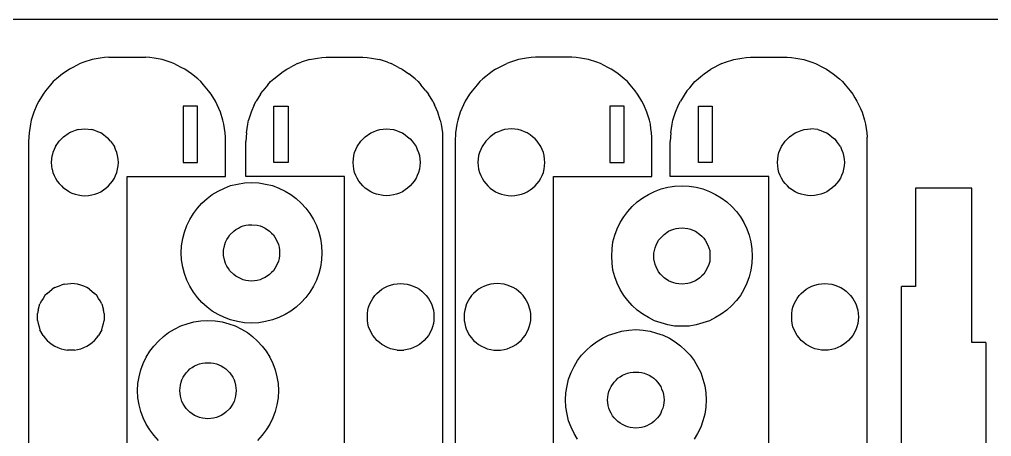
# Model space of a CAD drawing. Extents: x -4070 to 4070, y -2004 to 2004.
# Drawn here: x -1329 to 1326, y 864 to 2004 of the extents above; entities that cross this region are included whole.
import ezdxf

# ---------------------------------------------------------------- set-up
doc = ezdxf.new("R2010")
doc.units = 0
doc.header["$MEASUREMENT"] = 0
doc.layers.get('0').update_dxf_attribs({"linetype": 'CONTINUOUS'})

msp = doc.modelspace()

# ---------------------------------------------------------------- linework, layer by layer
for p, q in [((4070.5, 2004.5), (-4070.5, 2004.5)), ((-1152.9, 1887.7), (-1163.1, 1883.5)), ((-1130.9, 1894.5), (-1152.9, 1887.7)), ((-1119.9, 1897.1), (-1130.9, 1894.5)), ((-1108.9, 1898.7), (-1119.9, 1897.1)), ((-1097, 1900.4), (-1108.9, 1898.7)), ((-1085.2, 1901.3), (-1097, 1900.4)), ((-1085.2, 1901.3), (-985.3, 1901.3)), ((-973.4, 1900.4), (-985.3, 1901.3)), ((-961.6, 1898.7), (-973.4, 1900.4)), ((-950.6, 1897.1), (-961.6, 1898.7)), ((-939.5, 1894.5), (-950.6, 1897.1)), ((-917.5, 1887.7), (-939.5, 1894.5)), ((-907.4, 1883.5), (-917.5, 1887.7)), ((-569.6, 1883.5), (-559.5, 1887.7)), ((-537.4, 1894.5), (-559.5, 1887.7)), ((-537.4, 1894.5), (-526.4, 1897.1)), ((-526.4, 1897.1), (-515.4, 1898.7)), ((-515.4, 1898.7), (-503.6, 1900.4)), ((-503.6, 1900.4), (-491.7, 1901.3)), ((-491.7, 1901.3), (-391.8, 1901.3)), ((-391.8, 1901.3), (-380, 1900.4)), ((-380, 1900.4), (-368.1, 1898.7)), ((-368.1, 1898.7), (-357.1, 1897.1)), ((-357.1, 1897.1), (-346.1, 1894.5)), ((-324.1, 1887.7), (-346.1, 1894.5)), ((-324.1, 1887.7), (-313.9, 1883.5)), ((12, 1887.7), (1.8, 1883.5)), ((34, 1894.5), (12, 1887.7)), ((45, 1897.1), (34, 1894.5)), ((56, 1898.7), (45, 1897.1)), ((67.9, 1900.4), (56, 1898.7)), ((79.7, 1901.3), (67.9, 1900.4)), ((179.6, 1901.3), (79.7, 1901.3)), ((191.5, 1900.4), (179.6, 1901.3)), ((203.3, 1898.7), (191.5, 1900.4)), ((214.3, 1897.1), (203.3, 1898.7)), ((225.3, 1894.5), (214.3, 1897.1)), ((247.4, 1887.7), (225.3, 1894.5)), ((257.5, 1883.5), (247.4, 1887.7)), ((589.3, 1883.5), (599.4, 1887.7)), ((599.4, 1887.7), (621.4, 1894.5)), ((621.4, 1894.5), (632.5, 1897.1)), ((632.5, 1897.1), (643.5, 1898.7)), ((643.5, 1898.7), (655.3, 1900.4)), ((655.3, 1900.4), (667.2, 1901.3)), ((667.2, 1901.3), (767.1, 1901.3)), ((767.1, 1901.3), (778.9, 1900.4)), ((778.9, 1900.4), (790.8, 1898.7)), ((790.8, 1898.7), (801.8, 1897.1)), ((801.8, 1897.1), (812.8, 1894.5)), ((812.8, 1894.5), (834.8, 1887.7)), ((834.8, 1887.7), (845, 1883.5)), ((-1202, 1862.3), (-1211.3, 1855.6)), ((-1192.7, 1868.3), (-1202, 1862.3)), ((-1183.4, 1873.3), (-1192.7, 1868.3)), ((-1163.1, 1883.5), (-1183.4, 1873.3)), ((-887.1, 1873.3), (-907.4, 1883.5)), ((-877.7, 1868.3), (-887.1, 1873.3)), ((-868.4, 1862.3), (-877.7, 1868.3)), ((-859.1, 1855.6), (-868.4, 1862.3)), ((-634.8, 1842), (-609.4, 1862.3)), ((-609.4, 1862.3), (-599.3, 1868.3)), ((-599.3, 1868.3), (-589.9, 1873.3)), ((-569.6, 1883.5), (-589.9, 1873.3)), ((-293.6, 1873.3), (-313.9, 1883.5)), ((-293.6, 1873.3), (-284.3, 1868.3)), ((-284.3, 1868.3), (-275, 1862.3)), ((-275, 1862.3), (-265.7, 1855.6)), ((-38, 1862.3), (-46.4, 1855.6)), ((-28.7, 1868.3), (-38, 1862.3)), ((-28.7, 1868.3), (1.8, 1883.5)), ((277.8, 1873.3), (257.5, 1883.5)), ((287.2, 1868.3), (277.8, 1873.3)), ((296.5, 1862.3), (287.2, 1868.3)), ((305.8, 1855.6), (296.5, 1862.3)), ((541, 1855.6), (549.5, 1862.3)), ((549.5, 1862.3), (558.8, 1868.3)), ((589.3, 1883.5), (558.8, 1868.3)), ((845, 1883.5), (865.3, 1873.3)), ((865.3, 1873.3), (874.6, 1868.3)), ((874.6, 1868.3), (883.9, 1862.3)), ((883.9, 1862.3), (893.2, 1855.6)), ((-1236.7, 1834.4), (-1244.3, 1825.9)), ((-1228.2, 1842), (-1236.7, 1834.4)), ((-1211.3, 1855.6), (-1228.2, 1842)), ((-842.2, 1842), (-859.1, 1855.6)), ((-833.7, 1834.4), (-842.2, 1842)), ((-826.1, 1825.9), (-833.7, 1834.4)), ((-650.9, 1825.9), (-643.3, 1834.4)), ((-643.3, 1834.4), (-634.8, 1842)), ((-248.7, 1842), (-265.7, 1855.6)), ((-248.7, 1842), (-240.3, 1834.4)), ((-240.3, 1834.4), (-232.6, 1825.9)), ((-71.8, 1834.4), (-79.5, 1825.9)), ((-63.4, 1842), (-71.8, 1834.4)), ((-55.7, 1848.8), (-63.4, 1842)), ((-46.4, 1855.6), (-55.7, 1848.8)), ((322.7, 1842), (305.8, 1855.6)), ((331.2, 1834.4), (322.7, 1842)), ((338.8, 1825.9), (331.2, 1834.4)), ((508, 1825.9), (515.6, 1834.4)), ((515.6, 1834.4), (524.1, 1842)), ((524.1, 1842), (531.7, 1848.8)), ((531.7, 1848.8), (541, 1855.6)), ((893.2, 1855.6), (910.2, 1842)), ((910.2, 1842), (918.6, 1834.4)), ((918.6, 1834.4), (926.2, 1825.9)), ((-1257.9, 1809), (-1264.7, 1799.7)), ((-1244.3, 1825.9), (-1257.9, 1809)), ((-812.5, 1809), (-826.1, 1825.9)), ((-805.8, 1799.7), (-812.5, 1809)), ((-671.2, 1799.7), (-664.4, 1809)), ((-650.9, 1825.9), (-664.4, 1809)), ((-219.1, 1809), (-232.6, 1825.9)), ((-219.1, 1809), (-212.3, 1799.7)), ((-93, 1809), (-99.8, 1799.7)), ((-79.5, 1825.9), (-93, 1809)), ((352.3, 1809), (338.8, 1825.9)), ((359.1, 1799.7), (352.3, 1809)), ((493.6, 1809), (475.8, 1781.1)), ((493.6, 1809), (501.2, 1817.5)), ((501.2, 1817.5), (508, 1825.9)), ((926.2, 1825.9), (939.8, 1809)), ((939.8, 1809), (946.6, 1799.7)), ((-1276.5, 1781.1), (-1281.6, 1770.9)), ((-1264.7, 1799.7), (-1276.5, 1781.1)), ((-793.9, 1781.1), (-805.8, 1799.7)), ((-788.8, 1770.9), (-793.9, 1781.1)), ((-688.2, 1770.9), (-683.1, 1781.1)), ((-671.2, 1799.7), (-683.1, 1781.1)), ((-200.5, 1781.1), (-212.3, 1799.7)), ((-200.5, 1781.1), (-195.4, 1770.9)), ((-111.6, 1781.1), (-116.7, 1770.9)), ((-99.8, 1799.7), (-111.6, 1781.1)), ((365, 1790.4), (359.1, 1799.7)), ((370.1, 1781.1), (365, 1790.4)), ((376.1, 1770.9), (370.1, 1781.1)), ((470.7, 1770.9), (475.8, 1781.1)), ((946.6, 1799.7), (952.5, 1790.4)), ((952.5, 1790.4), (957.6, 1781.1)), ((957.6, 1781.1), (967.7, 1760.7)), ((-1281.6, 1770.9), (-1290.1, 1750.6)), ((-882, 1767.5), (-882, 1613.4)), ((-843, 1767.5), (-882, 1767.5)), ((-843, 1613.4), (-843, 1767.5)), ((-780.4, 1750.6), (-788.8, 1770.9)), ((-688.2, 1770.9), (-696.6, 1750.6)), ((-634, 1613.4), (-634, 1767.5)), ((-634, 1767.5), (-595, 1767.5)), ((-595, 1767.5), (-595, 1613.4)), ((-186.9, 1750.6), (-195.4, 1770.9)), ((-116.7, 1770.9), (-125.2, 1750.6)), ((321.9, 1767.5), (282.9, 1767.5)), ((282.9, 1767.5), (282.9, 1613.4)), ((321.9, 1613.4), (321.9, 1767.5)), ((384.5, 1750.6), (376.1, 1770.9)), ((462.3, 1750.6), (470.7, 1770.9)), ((524.9, 1613.4), (524.9, 1767.5)), ((524.9, 1767.5), (563, 1767.5)), ((563, 1767.5), (563, 1613.4)), ((967.7, 1760.7), (972, 1750.6)), ((-1296.8, 1728.6), (-1299.4, 1717.6)), ((-1290.1, 1750.6), (-1296.8, 1728.6)), ((-773.6, 1728.6), (-780.4, 1750.6)), ((-771.1, 1717.6), (-773.6, 1728.6)), ((-705.9, 1717.6), (-703.4, 1728.6)), ((-696.6, 1750.6), (-703.4, 1728.6)), ((-180.2, 1728.6), (-186.9, 1750.6)), ((-180.2, 1728.6), (-177.6, 1717.6)), ((-131.9, 1728.6), (-134.5, 1717.6)), ((-125.2, 1750.6), (-131.9, 1728.6)), ((391.3, 1728.6), (384.5, 1750.6)), ((393.8, 1717.6), (391.3, 1728.6)), ((453, 1717.6), (455.5, 1728.6)), ((455.5, 1728.6), (462.3, 1750.6)), ((972, 1750.6), (978.7, 1728.6)), ((978.7, 1728.6), (981.3, 1717.6)), ((-1301.1, 1706.6), (-1302.8, 1694.7)), ((-1299.4, 1717.6), (-1301.1, 1706.6)), ((-1177.4, 1700.6), (-1185.9, 1697.2)), ((-1169, 1703.2), (-1177.4, 1700.6)), ((-1169, 1703.2), (-1150.4, 1704.9)), ((-1150.4, 1704.9), (-1131.7, 1703.2)), ((-1123.3, 1700.6), (-1131.7, 1703.2)), ((-1114.8, 1697.2), (-1123.3, 1700.6)), ((-769.4, 1706.6), (-771.1, 1717.6)), ((-767.7, 1694.7), (-769.4, 1706.6)), ((-709.3, 1694.7), (-707.6, 1706.6)), ((-707.6, 1706.6), (-705.9, 1717.6)), ((-362.2, 1697.2), (-353.7, 1700.6)), ((-353.7, 1700.6), (-345.3, 1703.2)), ((-345.3, 1703.2), (-326.6, 1704.9)), ((-326.6, 1704.9), (-308, 1703.2)), ((-308, 1703.2), (-299.5, 1700.6)), ((-299.5, 1700.6), (-291.1, 1697.2)), ((-177.6, 1717.6), (-175.9, 1706.6)), ((-175.9, 1706.6), (-174.2, 1694.7)), ((-136.2, 1706.6), (-137.9, 1694.7)), ((-134.5, 1717.6), (-136.2, 1706.6)), ((-12.6, 1700.6), (-21, 1697.2)), ((-4.1, 1703.2), (-12.6, 1700.6)), ((14.5, 1704.9), (-4.1, 1703.2)), ((33.2, 1703.2), (14.5, 1704.9)), ((41.6, 1700.6), (33.2, 1703.2)), ((50.1, 1697.2), (41.6, 1700.6)), ((395.5, 1706.6), (393.8, 1717.6)), ((397.2, 1694.7), (395.5, 1706.6)), ((449.6, 1694.7), (451.3, 1706.6)), ((451.3, 1706.6), (453, 1717.6)), ((796.7, 1697.2), (805.2, 1700.6)), ((805.2, 1700.6), (813.6, 1703.2)), ((813.6, 1703.2), (832.3, 1704.9)), ((850.9, 1703.2), (832.3, 1704.9)), ((850.9, 1703.2), (859.4, 1700.6)), ((859.4, 1700.6), (867.8, 1697.2)), ((981.3, 1717.6), (983, 1706.6)), ((983, 1706.6), (984.7, 1694.7)), ((-1302.8, 1694.7), (-1304.4, 1671)), ((-1220.6, 1671.8), (-1208.8, 1683.7)), ((-1208.8, 1683.7), (-1193.5, 1693.9)), ((-1185.9, 1697.2), (-1193.5, 1693.9)), ((-1107.2, 1693.9), (-1114.8, 1697.2)), ((-1099.6, 1688.8), (-1107.2, 1693.9)), ((-1092.8, 1683.7), (-1099.6, 1688.8)), ((-1086, 1677.8), (-1092.8, 1683.7)), ((-1080.1, 1671.8), (-1086, 1677.8)), ((-766.8, 1682.8), (-767.7, 1694.7)), ((-766.8, 1575.3), (-766.8, 1682.8)), ((-709.3, 1694.7), (-711, 1671)), ((-396.9, 1671.8), (-385, 1683.7)), ((-385, 1683.7), (-369.8, 1693.9)), ((-369.8, 1693.9), (-362.2, 1697.2)), ((-291.1, 1697.2), (-283.4, 1693.9)), ((-283.4, 1693.9), (-275.8, 1688.8)), ((-275.8, 1688.8), (-269.1, 1683.7)), ((-269.1, 1683.7), (-262.3, 1677.8)), ((-262.3, 1677.8), (-256.4, 1671.8)), ((-174.2, 1694.7), (-173.4, 1682.8)), ((-173.4, 1682.8), (-173.4, -567.6)), ((-137.9, 1694.7), (-139.6, 1671)), ((-43.9, 1683.7), (-55.7, 1671.8)), ((-28.7, 1693.9), (-43.9, 1683.7)), ((-21, 1697.2), (-28.7, 1693.9)), ((57.7, 1693.9), (50.1, 1697.2)), ((65.3, 1688.8), (57.7, 1693.9)), ((72.1, 1683.7), (65.3, 1688.8)), ((78.9, 1677.8), (72.1, 1683.7)), ((84.8, 1671.8), (78.9, 1677.8)), ((398.1, 1682.8), (397.2, 1694.7)), ((398.1, 1575.3), (398.1, 1682.8)), ((449.6, 1694.7), (447.9, 1671)), ((762, 1671.8), (773.8, 1683.7)), ((773.8, 1683.7), (789.1, 1693.9)), ((789.1, 1693.9), (796.7, 1697.2)), ((867.8, 1697.2), (875.4, 1693.9)), ((875.4, 1693.9), (883.1, 1688.8)), ((883.1, 1688.8), (889.8, 1683.7)), ((889.8, 1683.7), (896.6, 1677.8)), ((896.6, 1677.8), (902.5, 1671.8)), ((984.7, 1694.7), (985.5, 1682.8)), ((985.5, -567.6), (985.5, 1682.8)), ((-1304.4, 1671), (-1304.4, -555.7)), ((-1234.2, 1649), (-1237.6, 1640.5)), ((-1230.8, 1656.6), (-1234.2, 1649)), ((-1230.8, 1656.6), (-1220.6, 1671.8)), ((-1080.1, 1671.8), (-1069.9, 1656.6)), ((-1066.5, 1649), (-1069.9, 1656.6)), ((-1063.2, 1640.5), (-1066.5, 1649)), ((-711, 1575.3), (-711, 1671)), ((-413.8, 1640.5), (-410.4, 1649)), ((-410.4, 1649), (-407.1, 1656.6)), ((-407.1, 1656.6), (-396.9, 1671.8)), ((-256.4, 1671.8), (-246.2, 1656.6)), ((-246.2, 1656.6), (-242.8, 1649)), ((-242.8, 1649), (-239.4, 1640.5)), ((-139.6, 1671), (-139.6, -555.7)), ((-69.3, 1649), (-72.7, 1640.5)), ((-65.9, 1656.6), (-69.3, 1649)), ((-55.7, 1671.8), (-65.9, 1656.6)), ((95, 1656.6), (84.8, 1671.8)), ((98.3, 1649), (95, 1656.6)), ((101.7, 1640.5), (98.3, 1649)), ((447.9, 1575.3), (447.9, 1671)), ((745.1, 1640.5), (748.4, 1649)), ((748.4, 1649), (751.8, 1656.6)), ((751.8, 1656.6), (762, 1671.8)), ((912.7, 1656.6), (902.5, 1671.8)), ((912.7, 1656.6), (916.1, 1649)), ((916.1, 1649), (919.5, 1640.5)), ((-1241.8, 1613.4), (-1240.1, 1632)), ((-1237.6, 1640.5), (-1240.1, 1632)), ((-1061.5, 1632), (-1063.2, 1640.5)), ((-1059.8, 1622.7), (-1061.5, 1632)), ((-1058.9, 1613.4), (-1059.8, 1622.7)), ((-418.1, 1613.4), (-416.4, 1632)), ((-416.4, 1632), (-413.8, 1640.5)), ((-239.4, 1640.5), (-236.9, 1632)), ((-236.9, 1632), (-235.2, 1613.4)), ((-75.2, 1632), (-76.9, 1613.4)), ((-72.7, 1640.5), (-75.2, 1632)), ((103.4, 1632), (101.7, 1640.5)), ((105.1, 1622.7), (103.4, 1632)), ((106, 1613.4), (105.1, 1622.7)), ((740.8, 1613.4), (742.5, 1632)), ((742.5, 1632), (745.1, 1640.5)), ((919.5, 1640.5), (921.2, 1632)), ((921.2, 1632), (922.9, 1622.7)), ((922.9, 1622.7), (923.7, 1613.4)), ((-1240.1, 1594.8), (-1241.8, 1613.4)), ((-1240.1, 1594.8), (-1237.6, 1586.3)), ((-1063.2, 1586.3), (-1061.5, 1594.8)), ((-1061.5, 1594.8), (-1059.8, 1604.1)), ((-1059.8, 1604.1), (-1058.9, 1613.4)), ((-882, 1613.4), (-843, 1613.4)), ((-595, 1613.4), (-634, 1613.4)), ((-416.4, 1594.8), (-418.1, 1613.4)), ((-413.8, 1586.3), (-416.4, 1594.8)), ((-236.9, 1594.8), (-239.4, 1586.3)), ((-235.2, 1613.4), (-236.9, 1594.8)), ((-76.9, 1613.4), (-75.2, 1594.8)), ((-75.2, 1594.8), (-72.7, 1586.3)), ((101.7, 1586.3), (103.4, 1594.8)), ((103.4, 1594.8), (105.1, 1604.1)), ((105.1, 1604.1), (106, 1613.4)), ((282.9, 1613.4), (321.9, 1613.4)), ((563, 1613.4), (524.9, 1613.4)), ((742.5, 1594.8), (740.8, 1613.4)), ((745.1, 1586.3), (742.5, 1594.8)), ((921.2, 1594.8), (919.5, 1586.3)), ((922.9, 1604.1), (921.2, 1594.8)), ((923.7, 1613.4), (922.9, 1604.1)), ((-1237.6, 1586.3), (-1234.2, 1577.9)), ((-1234.2, 1577.9), (-1230.8, 1570.2)), ((-1230.8, 1570.2), (-1225.7, 1562.6)), ((-1075, 1562.6), (-1069.9, 1570.2)), ((-1069.9, 1570.2), (-1066.5, 1577.9)), ((-1066.5, 1577.9), (-1063.2, 1586.3)), ((-1035.2, -460), (-1035.2, 1575.3)), ((-1035.2, 1575.3), (-766.8, 1575.3)), ((-441.8, 1575.3), (-711, 1575.3)), ((-441.8, -460), (-441.8, 1575.3)), ((-410.4, 1577.9), (-413.8, 1586.3)), ((-407.1, 1570.2), (-410.4, 1577.9)), ((-402, 1562.6), (-407.1, 1570.2)), ((-246.2, 1570.2), (-251.3, 1562.6)), ((-242.8, 1577.9), (-246.2, 1570.2)), ((-239.4, 1586.3), (-242.8, 1577.9)), ((-72.7, 1586.3), (-69.3, 1577.9)), ((-69.3, 1577.9), (-65.9, 1570.2)), ((-65.9, 1570.2), (-60.8, 1562.6)), ((89.9, 1562.6), (95, 1570.2)), ((95, 1570.2), (98.3, 1577.9)), ((98.3, 1577.9), (101.7, 1586.3)), ((129.7, -460), (129.7, 1575.3)), ((129.7, 1575.3), (398.1, 1575.3)), ((717.1, 1575.3), (447.9, 1575.3)), ((717.1, -460), (717.1, 1575.3)), ((748.4, 1577.9), (745.1, 1586.3)), ((751.8, 1570.2), (748.4, 1577.9)), ((756.9, 1562.6), (751.8, 1570.2)), ((912.7, 1570.2), (907.6, 1562.6)), ((916.1, 1577.9), (912.7, 1570.2)), ((919.5, 1586.3), (916.1, 1577.9)), ((-1225.7, 1562.6), (-1220.6, 1555.8)), ((-1220.6, 1555.8), (-1214.7, 1549.1)), ((-1214.7, 1549.1), (-1208.8, 1543.1)), ((-1193.5, 1533), (-1208.8, 1543.1)), ((-1099.6, 1538.1), (-1092.8, 1543.1)), ((-1092.8, 1543.1), (-1086, 1549.1)), ((-1086, 1549.1), (-1080.1, 1555.8)), ((-1080.1, 1555.8), (-1075, 1562.6)), ((-786.3, 1534.7), (-769.4, 1543.1)), ((-769.4, 1543.1), (-752.5, 1549.9)), ((-752.5, 1549.9), (-733.9, 1554.2)), ((-733.9, 1554.2), (-714.4, 1557.5)), ((-714.4, 1557.5), (-694.9, 1558.4)), ((-694.9, 1558.4), (-675.4, 1557.5)), ((-675.4, 1557.5), (-656.8, 1554.2)), ((-656.8, 1554.2), (-638.2, 1549.9)), ((-638.2, 1549.9), (-620.4, 1543.1)), ((-620.4, 1543.1), (-603.5, 1534.7)), ((-396.9, 1555.8), (-402, 1562.6)), ((-391, 1549.1), (-396.9, 1555.8)), ((-385, 1543.1), (-391, 1549.1)), ((-369.8, 1533), (-385, 1543.1)), ((-269.1, 1543.1), (-275.8, 1538.1)), ((-262.3, 1549.1), (-269.1, 1543.1)), ((-256.4, 1555.8), (-262.3, 1549.1)), ((-251.3, 1562.6), (-256.4, 1555.8)), ((-60.8, 1562.6), (-55.7, 1555.8)), ((-55.7, 1555.8), (-49.8, 1549.1)), ((-49.8, 1549.1), (-43.9, 1543.1)), ((-43.9, 1543.1), (-28.7, 1533)), ((65.3, 1538.1), (72.1, 1543.1)), ((72.1, 1543.1), (78.9, 1549.1)), ((78.9, 1549.1), (84.8, 1555.8)), ((84.8, 1555.8), (89.9, 1562.6)), ((405.1, 1534.3), (422.9, 1541.1)), ((422.9, 1541.1), (441.5, 1545.4)), ((441.5, 1545.4), (460.1, 1548.7)), ((460.1, 1548.7), (480.4, 1549.6)), ((480.4, 1549.6), (499.9, 1548.7)), ((499.9, 1548.7), (518.5, 1545.4)), ((518.5, 1545.4), (537.2, 1541.1)), ((537.2, 1541.1), (555, 1534.3)), ((762, 1555.8), (756.9, 1562.6)), ((767.9, 1549.1), (762, 1555.8)), ((773.8, 1543.1), (767.9, 1549.1)), ((789.1, 1533), (773.8, 1543.1)), ((889.8, 1543.1), (883.1, 1538.1)), ((896.6, 1549.1), (889.8, 1543.1)), ((902.5, 1555.8), (896.6, 1549.1)), ((907.6, 1562.6), (902.5, 1555.8)), ((1271.4, 1542.9), (1118.1, 1542.9)), ((1118.1, 1542.9), (1118.1, 1274.5)), ((1271.4, 1121.2), (1271.4, 1542.9)), ((-1193.5, 1533), (-1185.9, 1529.6)), ((-1185.9, 1529.6), (-1177.4, 1526.2)), ((-1177.4, 1526.2), (-1169, 1524.5)), ((-1169, 1524.5), (-1159.7, 1522.8)), ((-1159.7, 1522.8), (-1150.4, 1522)), ((-1150.4, 1522), (-1141, 1522.8)), ((-1141, 1522.8), (-1131.7, 1524.5)), ((-1131.7, 1524.5), (-1123.3, 1526.2)), ((-1123.3, 1526.2), (-1114.8, 1529.6)), ((-1114.8, 1529.6), (-1107.2, 1533)), ((-1107.2, 1533), (-1099.6, 1538.1)), ((-831.2, 1501.7), (-816.8, 1514.4)), ((-816.8, 1514.4), (-802.4, 1525.4)), ((-802.4, 1525.4), (-786.3, 1534.7)), ((-603.5, 1534.7), (-588.2, 1525.4)), ((-588.2, 1525.4), (-573, 1514.4)), ((-573, 1514.4), (-559.4, 1501.7)), ((-362.2, 1529.6), (-369.8, 1533)), ((-353.7, 1526.2), (-362.2, 1529.6)), ((-345.3, 1524.5), (-353.7, 1526.2)), ((-335.9, 1522.8), (-345.3, 1524.5)), ((-326.6, 1522), (-335.9, 1522.8)), ((-317.3, 1522.8), (-326.6, 1522)), ((-308, 1524.5), (-317.3, 1522.8)), ((-299.5, 1526.2), (-308, 1524.5)), ((-291.1, 1529.6), (-299.5, 1526.2)), ((-283.4, 1533), (-291.1, 1529.6)), ((-275.8, 1538.1), (-283.4, 1533)), ((-28.7, 1533), (-21, 1529.6)), ((-21, 1529.6), (-12.6, 1526.2)), ((-12.6, 1526.2), (-4.1, 1524.5)), ((-4.1, 1524.5), (5.2, 1522.8)), ((5.2, 1522.8), (14.5, 1522)), ((14.5, 1522), (23.8, 1522.8)), ((23.8, 1522.8), (33.2, 1524.5)), ((33.2, 1524.5), (41.6, 1526.2)), ((41.6, 1526.2), (50.1, 1529.6)), ((50.1, 1529.6), (57.7, 1533)), ((57.7, 1533), (65.3, 1538.1)), ((357.7, 1505.6), (372.9, 1516.6)), ((372.9, 1516.6), (389, 1525.9)), ((389, 1525.9), (405.1, 1534.3)), ((555, 1534.3), (571.9, 1525.9)), ((571.9, 1525.9), (587.1, 1516.6)), ((587.1, 1516.6), (602.4, 1505.6)), ((796.7, 1529.6), (789.1, 1533)), ((805.2, 1526.2), (796.7, 1529.6)), ((813.6, 1524.5), (805.2, 1526.2)), ((823, 1522.8), (813.6, 1524.5)), ((832.3, 1522), (823, 1522.8)), ((841.6, 1522.8), (832.3, 1522)), ((850.9, 1524.5), (841.6, 1522.8)), ((859.4, 1526.2), (850.9, 1524.5)), ((867.8, 1529.6), (859.4, 1526.2)), ((875.4, 1533), (867.8, 1529.6)), ((883.1, 1538.1), (875.4, 1533)), ((-854.1, 1473.7), (-843.1, 1488.1)), ((-843.1, 1488.1), (-831.2, 1501.7)), ((-559.4, 1501.7), (-546.7, 1488.1)), ((-546.7, 1488.1), (-535.7, 1473.7)), ((332.3, 1479.3), (344.1, 1492.9)), ((344.1, 1492.9), (357.7, 1505.6)), ((602.4, 1505.6), (615.9, 1492.9)), ((615.9, 1492.9), (628.6, 1479.3)), ((-864.2, 1457.6), (-854.1, 1473.7)), ((-535.7, 1473.7), (-526.4, 1457.6)), ((311.1, 1448.8), (321.3, 1464.9)), ((321.3, 1464.9), (332.3, 1479.3)), ((628.6, 1479.3), (639.6, 1464.9)), ((639.6, 1464.9), (648.9, 1448.8)), ((-878.6, 1422.9), (-871.9, 1440.7)), ((-871.9, 1440.7), (-864.2, 1457.6)), ((-738.1, 1429.7), (-731.3, 1433.9)), ((-731.3, 1433.9), (-725.4, 1437.3)), ((-725.4, 1437.3), (-717.8, 1439.9)), ((-717.8, 1439.9), (-711, 1441.5)), ((-711, 1441.5), (-703.4, 1442.4)), ((-703.4, 1442.4), (-694.9, 1443.2)), ((-694.9, 1443.2), (-679.7, 1441.5)), ((-679.7, 1441.5), (-672, 1439.9)), ((-672, 1439.9), (-665.3, 1437.3)), ((-665.3, 1437.3), (-658.5, 1433.9)), ((-658.5, 1433.9), (-646.6, 1425.5)), ((-526.4, 1457.6), (-518, 1440.7)), ((-518, 1440.7), (-512, 1422.9)), ((303.5, 1431.9), (311.1, 1448.8)), ((464.4, 1432.7), (472, 1433.6)), ((472, 1433.6), (480.4, 1434.4)), ((480.4, 1434.4), (495.7, 1432.7)), ((648.9, 1448.8), (657.4, 1431.9)), ((-882.9, 1405.1), (-878.6, 1422.9)), ((-762.6, 1402.6), (-758.4, 1409.4)), ((-758.4, 1409.4), (-754.2, 1415.3)), ((-754.2, 1415.3), (-744, 1425.5)), ((-744, 1425.5), (-738.1, 1429.7)), ((-646.6, 1425.5), (-640.7, 1420.4)), ((-640.7, 1420.4), (-635.6, 1415.3)), ((-635.6, 1415.3), (-631.4, 1409.4)), ((-631.4, 1409.4), (-624.6, 1395.8)), ((-512, 1422.9), (-506.9, 1405.1)), ((291.6, 1396.3), (296.7, 1414.1)), ((296.7, 1414.1), (303.5, 1431.9)), ((421.2, 1406.5), (431.3, 1416.7)), ((431.3, 1416.7), (443.2, 1425.1)), ((443.2, 1425.1), (450, 1428.5)), ((450, 1428.5), (457.6, 1431.1)), ((457.6, 1431.1), (464.4, 1432.7)), ((495.7, 1432.7), (503.3, 1431.1)), ((503.3, 1431.1), (510.1, 1428.5)), ((510.1, 1428.5), (516.9, 1425.1)), ((516.9, 1425.1), (528.7, 1416.7)), ((528.7, 1416.7), (534.6, 1411.6)), ((534.6, 1411.6), (539.7, 1406.5)), ((657.4, 1431.9), (663.3, 1414.1)), ((663.3, 1414.1), (668.4, 1396.3)), ((-887.1, 1366.2), (-886.3, 1385.7)), ((-886.3, 1385.7), (-882.9, 1405.1)), ((-772, 1373.8), (-768.6, 1389.1)), ((-768.6, 1389.1), (-766, 1395.8)), ((-766, 1395.8), (-762.6, 1402.6)), ((-624.6, 1395.8), (-622.1, 1389.1)), ((-622.1, 1389.1), (-619.6, 1381.4)), ((-619.6, 1381.4), (-618.7, 1373.8)), ((-506.9, 1405.1), (-504.4, 1385.7)), ((-504.4, 1385.7), (-503.6, 1366.2)), ((289.1, 1376.9), (291.6, 1396.3)), ((406.8, 1380.3), (409.3, 1387)), ((409.3, 1387), (416.1, 1400.6)), ((416.1, 1400.6), (421.2, 1406.5)), ((539.7, 1406.5), (543.9, 1400.6)), ((543.9, 1400.6), (550.7, 1387)), ((550.7, 1387), (553.3, 1380.3)), ((668.4, 1396.3), (670.9, 1376.9)), ((-886.3, 1346.7), (-887.1, 1366.2)), ((-772, 1358.6), (-772, 1373.8)), ((-768.6, 1343.3), (-772, 1358.6)), ((-618.7, 1358.6), (-619.6, 1351)), ((-618.7, 1373.8), (-618.7, 1358.6)), ((-503.6, 1366.2), (-504.4, 1346.7)), ((288.3, 1357.4), (289.1, 1376.9)), ((289.1, 1337.9), (288.3, 1357.4)), ((403.4, 1365), (406.8, 1380.3)), ((403.4, 1349.8), (403.4, 1365)), ((553.3, 1380.3), (555.8, 1372.6)), ((555.8, 1372.6), (556.6, 1365)), ((556.6, 1365), (556.6, 1349.8)), ((670.9, 1376.9), (671.8, 1357.4)), ((671.8, 1357.4), (670.9, 1337.9)), ((-882.9, 1327.2), (-886.3, 1346.7)), ((-766, 1336.6), (-768.6, 1343.3)), ((-762.6, 1329.8), (-766, 1336.6)), ((-758.4, 1323), (-762.6, 1329.8)), ((-624.6, 1336.6), (-631.4, 1323)), ((-622.1, 1343.3), (-624.6, 1336.6)), ((-619.6, 1351), (-622.1, 1343.3)), ((-504.4, 1346.7), (-506.9, 1327.2)), ((291.6, 1318.4), (289.1, 1337.9)), ((406.8, 1334.5), (403.4, 1349.8)), ((409.3, 1327.8), (406.8, 1334.5)), ((416.1, 1314.2), (409.3, 1327.8)), ((550.7, 1327.8), (543.9, 1314.2)), ((553.3, 1334.5), (550.7, 1327.8)), ((555.8, 1342.2), (553.3, 1334.5)), ((556.6, 1349.8), (555.8, 1342.2)), ((670.9, 1337.9), (668.4, 1318.4)), ((-878.6, 1309.5), (-882.9, 1327.2)), ((-871.9, 1291.7), (-878.6, 1309.5)), ((-754.2, 1317.1), (-758.4, 1323)), ((-744, 1306.9), (-754.2, 1317.1)), ((-738.1, 1302.7), (-744, 1306.9)), ((-731.3, 1298.5), (-738.1, 1302.7)), ((-646.6, 1306.9), (-658.5, 1298.5)), ((-640.7, 1312), (-646.6, 1306.9)), ((-635.6, 1317.1), (-640.7, 1312)), ((-631.4, 1323), (-635.6, 1317.1)), ((-512, 1309.5), (-518, 1291.7)), ((-506.9, 1327.2), (-512, 1309.5)), ((296.7, 1300.7), (291.6, 1318.4)), ((421.2, 1308.3), (416.1, 1314.2)), ((431.3, 1298.1), (421.2, 1308.3)), ((534.6, 1303.2), (528.7, 1298.1)), ((539.7, 1308.3), (534.6, 1303.2)), ((543.9, 1314.2), (539.7, 1308.3)), ((668.4, 1318.4), (663.3, 1300.7)), ((-1232.5, 1271.4), (-1215.5, 1278.1)), ((-1207.1, 1280.7), (-1215.5, 1278.1)), ((-1207.1, 1280.7), (-1188.5, 1282.4)), ((-1179.1, 1281.5), (-1188.5, 1282.4)), ((-1170.7, 1280.7), (-1179.1, 1281.5)), ((-1161.4, 1278.1), (-1170.7, 1280.7)), ((-1153.7, 1274.8), (-1161.4, 1278.1)), ((-1145.3, 1271.4), (-1153.7, 1274.8)), ((-864.2, 1274.8), (-871.9, 1291.7)), ((-854.1, 1258.7), (-864.2, 1274.8)), ((-725.4, 1295.9), (-731.3, 1298.5)), ((-717.8, 1292.5), (-725.4, 1295.9)), ((-711, 1290.8), (-717.8, 1292.5)), ((-703.4, 1290), (-711, 1290.8)), ((-694.9, 1289.1), (-703.4, 1290)), ((-679.7, 1290.8), (-694.9, 1289.1)), ((-672, 1292.5), (-679.7, 1290.8)), ((-665.3, 1295.9), (-672, 1292.5)), ((-658.5, 1298.5), (-665.3, 1295.9)), ((-526.4, 1274.8), (-535.7, 1258.7)), ((-518, 1291.7), (-526.4, 1274.8)), ((-331.7, 1271.4), (-324.1, 1274.8)), ((-324.1, 1274.8), (-315.6, 1278.1)), ((-315.6, 1278.1), (-306.3, 1280.7)), ((-306.3, 1280.7), (-297.8, 1281.5)), ((-297.8, 1281.5), (-288.5, 1282.4)), ((-288.5, 1282.4), (-269.9, 1280.7)), ((-269.9, 1280.7), (-261.4, 1278.1)), ((-261.4, 1278.1), (-244.5, 1271.4)), ((-59.1, 1274.8), (-67.6, 1271.4)), ((-51.5, 1278.1), (-59.1, 1274.8)), ((-42.2, 1280.7), (-51.5, 1278.1)), ((-33.7, 1281.5), (-42.2, 1280.7)), ((-24.4, 1282.4), (-33.7, 1281.5)), ((-5.8, 1280.7), (-24.4, 1282.4)), ((2.7, 1278.1), (-5.8, 1280.7)), ((19.6, 1271.4), (2.7, 1278.1)), ((303.5, 1282.9), (296.7, 1300.7)), ((311.1, 1266), (303.5, 1282.9)), ((443.2, 1289.7), (431.3, 1298.1)), ((450, 1287.1), (443.2, 1289.7)), ((457.6, 1283.7), (450, 1287.1)), ((464.4, 1282), (457.6, 1283.7)), ((472, 1281.2), (464.4, 1282)), ((480.4, 1280.3), (472, 1281.2)), ((495.7, 1282), (480.4, 1280.3)), ((503.3, 1283.7), (495.7, 1282)), ((510.1, 1287.1), (503.3, 1283.7)), ((516.9, 1289.7), (510.1, 1287.1)), ((528.7, 1298.1), (516.9, 1289.7)), ((657.4, 1282.9), (648.9, 1266)), ((663.3, 1300.7), (657.4, 1282.9)), ((827.2, 1271.4), (834.8, 1274.8)), ((834.8, 1274.8), (843.3, 1278.1)), ((843.3, 1278.1), (852.6, 1280.7)), ((852.6, 1280.7), (861.1, 1281.5)), ((861.1, 1281.5), (870.4, 1282.4)), ((870.4, 1282.4), (889, 1280.7)), ((889, 1280.7), (897.5, 1278.1)), ((897.5, 1278.1), (914.4, 1271.4)), ((1118.1, 1274.5), (1079.2, 1274.5)), ((1079.2, 659.8), (1079.2, 1274.5)), ((-1259.6, 1249.4), (-1264.7, 1241.7)), ((-1253.6, 1255.3), (-1259.6, 1249.4)), ((-1253.6, 1255.3), (-1240.1, 1267.1)), ((-1232.5, 1271.4), (-1240.1, 1267.1)), ((-1137.7, 1267.1), (-1145.3, 1271.4)), ((-1137.7, 1267.1), (-1124.1, 1255.3)), ((-1118.2, 1249.4), (-1124.1, 1255.3)), ((-1113.1, 1241.7), (-1118.2, 1249.4)), ((-843.1, 1244.3), (-854.1, 1258.7)), ((-535.7, 1258.7), (-546.7, 1244.3)), ((-363.9, 1241.7), (-358.8, 1249.4)), ((-358.8, 1249.4), (-352.9, 1255.3)), ((-352.9, 1255.3), (-339.3, 1267.1)), ((-339.3, 1267.1), (-331.7, 1271.4)), ((-244.5, 1271.4), (-236.9, 1267.1)), ((-236.9, 1267.1), (-230.1, 1261.2)), ((-230.1, 1261.2), (-218.3, 1249.4)), ((-218.3, 1249.4), (-212.3, 1241.7)), ((-94.7, 1249.4), (-99.8, 1241.7)), ((-88.8, 1255.3), (-94.7, 1249.4)), ((-75.2, 1267.1), (-88.8, 1255.3)), ((-67.6, 1271.4), (-75.2, 1267.1)), ((27.2, 1267.1), (19.6, 1271.4)), ((40.8, 1255.3), (27.2, 1267.1)), ((46.7, 1249.4), (40.8, 1255.3)), ((51.8, 1241.7), (46.7, 1249.4)), ((321.3, 1249.9), (311.1, 1266)), ((332.3, 1235.5), (321.3, 1249.9)), ((639.6, 1249.9), (628.6, 1235.5)), ((648.9, 1266), (639.6, 1249.9)), ((795, 1241.7), (800.1, 1249.4)), ((800.1, 1249.4), (806, 1255.3)), ((806, 1255.3), (819.6, 1267.1)), ((819.6, 1267.1), (827.2, 1271.4)), ((914.4, 1271.4), (921.2, 1267.1)), ((921.2, 1267.1), (928.8, 1261.2)), ((928.8, 1261.2), (940.6, 1249.4)), ((940.6, 1249.4), (946.6, 1241.7)), ((-1278.2, 1209.6), (-1273.1, 1226.5)), ((-1268.9, 1235), (-1273.1, 1226.5)), ((-1264.7, 1241.7), (-1268.9, 1235)), ((-1108.9, 1235), (-1113.1, 1241.7)), ((-1104.6, 1226.5), (-1108.9, 1235)), ((-1104.6, 1226.5), (-1099.6, 1209.6)), ((-831.2, 1230.7), (-843.1, 1244.3)), ((-816.8, 1218), (-831.2, 1230.7)), ((-559.4, 1230.7), (-573, 1218)), ((-546.7, 1244.3), (-559.4, 1230.7)), ((-375.7, 1218), (-372.3, 1226.5)), ((-372.3, 1226.5), (-368.1, 1235)), ((-368.1, 1235), (-363.9, 1241.7)), ((-212.3, 1241.7), (-208.1, 1235)), ((-208.1, 1235), (-203.9, 1226.5)), ((-203.9, 1226.5), (-198.8, 1209.6)), ((-108.2, 1226.5), (-113.3, 1209.6)), ((-104, 1235), (-108.2, 1226.5)), ((-99.8, 1241.7), (-104, 1235)), ((56, 1235), (51.8, 1241.7)), ((60.2, 1226.5), (56, 1235)), ((65.3, 1209.6), (60.2, 1226.5)), ((344.1, 1221.9), (332.3, 1235.5)), ((357.7, 1209.2), (344.1, 1221.9)), ((615.9, 1221.9), (602.4, 1209.2)), ((628.6, 1235.5), (615.9, 1221.9)), ((783.2, 1218), (786.5, 1226.5)), ((786.5, 1226.5), (790.8, 1235)), ((790.8, 1235), (795, 1241.7)), ((946.6, 1241.7), (950.8, 1235)), ((950.8, 1235), (955, 1226.5)), ((955, 1226.5), (960.1, 1209.6)), ((-1278.2, 1209.6), (-1279.9, 1200.2)), ((-1279.9, 1181.6), (-1279.9, 1200.2)), ((-1097.9, 1200.2), (-1099.6, 1209.6)), ((-1097.9, 1200.2), (-1097.9, 1181.6)), ((-802.4, 1207), (-816.8, 1218)), ((-786.3, 1197.7), (-802.4, 1207)), ((-769.4, 1189.2), (-786.3, 1197.7)), ((-603.5, 1197.7), (-620.4, 1189.2)), ((-588.2, 1207), (-603.5, 1197.7)), ((-573, 1218), (-588.2, 1207)), ((-379.1, 1200.2), (-377.4, 1209.6)), ((-379.1, 1181.6), (-379.1, 1200.2)), ((-377.4, 1209.6), (-375.7, 1218)), ((-198.8, 1209.6), (-197.1, 1200.2)), ((-197.1, 1200.2), (-197.1, 1181.6)), ((-113.3, 1209.6), (-115, 1200.2)), ((-115, 1200.2), (-115, 1181.6)), ((67, 1200.2), (65.3, 1209.6)), ((67, 1181.6), (67, 1200.2)), ((372.9, 1198.2), (357.7, 1209.2)), ((389, 1188.9), (372.9, 1198.2)), ((587.1, 1198.2), (571.9, 1188.9)), ((602.4, 1209.2), (587.1, 1198.2)), ((779.8, 1200.2), (781.5, 1209.6)), ((779.8, 1181.6), (779.8, 1200.2)), ((781.5, 1209.6), (783.2, 1218)), ((960.1, 1209.6), (961.8, 1190.9)), ((-1279.9, 1181.6), (-1278.2, 1173.2)), ((-1278.2, 1173.2), (-1275.7, 1163.8)), ((-1102.1, 1163.8), (-1099.6, 1173.2)), ((-1099.6, 1173.2), (-1097.9, 1181.6)), ((-888.8, 1166.4), (-871, 1172.3)), ((-871, 1172.3), (-853.2, 1177.4)), ((-853.2, 1177.4), (-833.8, 1179.9)), ((-833.8, 1179.9), (-814.3, 1181.6)), ((-814.3, 1181.6), (-794.8, 1179.9)), ((-794.8, 1179.9), (-775.3, 1177.4)), ((-775.3, 1177.4), (-757.6, 1172.3)), ((-752.5, 1183.3), (-769.4, 1189.2)), ((-757.6, 1172.3), (-739.8, 1166.4)), ((-733.9, 1178.2), (-752.5, 1183.3)), ((-714.4, 1174.8), (-733.9, 1178.2)), ((-694.9, 1174), (-714.4, 1174.8)), ((-675.4, 1174.8), (-694.9, 1174)), ((-656.8, 1178.2), (-675.4, 1174.8)), ((-638.2, 1183.3), (-656.8, 1178.2)), ((-620.4, 1189.2), (-638.2, 1183.3)), ((-377.4, 1173.2), (-379.1, 1181.6)), ((-375.7, 1163.8), (-377.4, 1173.2)), ((-198.8, 1173.2), (-201.3, 1163.8)), ((-197.1, 1181.6), (-198.8, 1173.2)), ((-115, 1181.6), (-113.3, 1173.2)), ((-113.3, 1173.2), (-110.8, 1163.8)), ((62.8, 1163.8), (65.3, 1173.2)), ((65.3, 1173.2), (67, 1181.6)), ((405.1, 1180.4), (389, 1188.9)), ((422.9, 1174.5), (405.1, 1180.4)), ((441.5, 1169.4), (422.9, 1174.5)), ((460.1, 1166), (441.5, 1169.4)), ((518.5, 1169.4), (499.9, 1166)), ((537.2, 1174.5), (518.5, 1169.4)), ((555, 1180.4), (537.2, 1174.5)), ((571.9, 1188.9), (555, 1180.4)), ((781.5, 1173.2), (779.8, 1181.6)), ((783.2, 1163.8), (781.5, 1173.2)), ((960.1, 1173.2), (957.6, 1163.8)), ((961, 1181.6), (960.1, 1173.2)), ((961.8, 1190.9), (961, 1181.6)), ((-1275.7, 1163.8), (-1273.1, 1155.4)), ((-1264.7, 1140.1), (-1273.1, 1155.4)), ((-1104.6, 1155.4), (-1113.1, 1140.1)), ((-1104.6, 1155.4), (-1102.1, 1163.8)), ((-936.2, 1137.6), (-921.8, 1148.6)), ((-921.8, 1148.6), (-905.7, 1157.9)), ((-905.7, 1157.9), (-888.8, 1166.4)), ((-739.8, 1166.4), (-722.8, 1157.9)), ((-722.8, 1157.9), (-706.8, 1148.6)), ((-706.8, 1148.6), (-692.4, 1137.6)), ((-372.3, 1155.4), (-375.7, 1163.8)), ((-363.9, 1140.1), (-372.3, 1155.4)), ((-203.9, 1155.4), (-212.3, 1140.1)), ((-201.3, 1163.8), (-203.9, 1155.4)), ((-110.8, 1163.8), (-108.2, 1155.4)), ((-108.2, 1155.4), (-99.8, 1140.1)), ((51.8, 1140.1), (60.2, 1155.4)), ((60.2, 1155.4), (62.8, 1163.8)), ((279.8, 1140.9), (297.6, 1146.9)), ((297.6, 1146.9), (315.3, 1152)), ((315.3, 1152), (334.8, 1154.5)), ((334.8, 1154.5), (354.3, 1156.2)), ((354.3, 1156.2), (373.8, 1154.5)), ((373.8, 1154.5), (393.2, 1152)), ((393.2, 1152), (411, 1146.9)), ((411, 1146.9), (428.8, 1140.9)), ((480.4, 1165.2), (460.1, 1166)), ((499.9, 1166), (480.4, 1165.2)), ((786.5, 1155.4), (783.2, 1163.8)), ((795, 1140.1), (786.5, 1155.4)), ((955, 1155.4), (946.6, 1140.1)), ((957.6, 1163.8), (955, 1155.4)), ((-1264.7, 1140.1), (-1259.6, 1133.4)), ((-1259.6, 1133.4), (-1253.6, 1126.6)), ((-1253.6, 1126.6), (-1246.9, 1120.7)), ((-1246.9, 1120.7), (-1240.1, 1115.6)), ((-1240.1, 1115.6), (-1232.5, 1111.3)), ((-1145.3, 1111.3), (-1137.7, 1115.6)), ((-1137.7, 1115.6), (-1130.9, 1120.7)), ((-1130.9, 1120.7), (-1124.1, 1126.6)), ((-1124.1, 1126.6), (-1118.2, 1133.4)), ((-1118.2, 1133.4), (-1113.1, 1140.1)), ((-962.5, 1111.3), (-949.8, 1124.9)), ((-949.8, 1124.9), (-936.2, 1137.6)), ((-692.4, 1137.6), (-678.8, 1124.9)), ((-678.8, 1124.9), (-666.1, 1111.3)), ((-358.8, 1133.4), (-363.9, 1140.1)), ((-352.9, 1126.6), (-358.8, 1133.4)), ((-346.1, 1120.7), (-352.9, 1126.6)), ((-339.3, 1115.6), (-346.1, 1120.7)), ((-324.1, 1107.1), (-339.3, 1115.6)), ((-236.9, 1115.6), (-244.5, 1111.3)), ((-230.1, 1120.7), (-236.9, 1115.6)), ((-224.2, 1126.6), (-230.1, 1120.7)), ((-212.3, 1140.1), (-224.2, 1126.6)), ((-99.8, 1140.1), (-94.7, 1133.4)), ((-94.7, 1133.4), (-88.8, 1126.6)), ((-88.8, 1126.6), (-82, 1120.7)), ((-82, 1120.7), (-75.2, 1115.6)), ((-75.2, 1115.6), (-67.6, 1111.3)), ((19.6, 1111.3), (27.2, 1115.6)), ((27.2, 1115.6), (34, 1120.7)), ((34, 1120.7), (40.8, 1126.6)), ((40.8, 1126.6), (46.7, 1133.4)), ((46.7, 1133.4), (51.8, 1140.1)), ((232.4, 1112.2), (246.8, 1123.2)), ((246.8, 1123.2), (262.9, 1132.5)), ((262.9, 1132.5), (279.8, 1140.9)), ((428.8, 1140.9), (445.7, 1132.5)), ((445.7, 1132.5), (461.8, 1123.2)), ((461.8, 1123.2), (476.2, 1112.2)), ((800.1, 1133.4), (795, 1140.1)), ((806, 1126.6), (800.1, 1133.4)), ((812.8, 1120.7), (806, 1126.6)), ((819.6, 1115.6), (812.8, 1120.7)), ((834.8, 1107.1), (819.6, 1115.6)), ((921.2, 1115.6), (914.4, 1111.3)), ((928.8, 1120.7), (921.2, 1115.6)), ((934.7, 1126.6), (928.8, 1120.7)), ((946.6, 1140.1), (934.7, 1126.6)), ((1310.3, 1121.2), (1271.4, 1121.2)), ((1310.3, 1121.2), (1310.3, 813.9)), ((-1232.5, 1111.3), (-1224, 1107.1)), ((-1224, 1107.1), (-1215.5, 1103.7)), ((-1215.5, 1103.7), (-1207.1, 1102)), ((-1207.1, 1102), (-1197.8, 1100.3)), ((-1179.1, 1100.3), (-1197.8, 1100.3)), ((-1179.1, 1100.3), (-1170.7, 1102)), ((-1170.7, 1102), (-1161.4, 1103.7)), ((-1161.4, 1103.7), (-1153.7, 1107.1)), ((-1153.7, 1107.1), (-1145.3, 1111.3)), ((-982.8, 1080.9), (-973.5, 1097)), ((-973.5, 1097), (-962.5, 1111.3)), ((-666.1, 1111.3), (-655.1, 1097)), ((-655.1, 1097), (-645.8, 1080.9)), ((-315.6, 1103.7), (-324.1, 1107.1)), ((-306.3, 1102), (-315.6, 1103.7)), ((-297.8, 1100.3), (-306.3, 1102)), ((-297.8, 1100.3), (-279.2, 1100.3)), ((-269.9, 1102), (-279.2, 1100.3)), ((-261.4, 1103.7), (-269.9, 1102)), ((-253, 1107.1), (-261.4, 1103.7)), ((-244.5, 1111.3), (-253, 1107.1)), ((-67.6, 1111.3), (-59.1, 1107.1)), ((-59.1, 1107.1), (-51.5, 1103.7)), ((-51.5, 1103.7), (-42.2, 1102)), ((-42.2, 1102), (-33.7, 1100.3)), ((-33.7, 1100.3), (-15.1, 1100.3)), ((-15.1, 1100.3), (-5.8, 1102)), ((-5.8, 1102), (2.7, 1103.7)), ((2.7, 1103.7), (11.1, 1107.1)), ((11.1, 1107.1), (19.6, 1111.3)), ((206.1, 1085.9), (218.8, 1099.5)), ((218.8, 1099.5), (232.4, 1112.2)), ((476.2, 1112.2), (489.8, 1099.5)), ((489.8, 1099.5), (502.5, 1085.9)), ((843.3, 1103.7), (834.8, 1107.1)), ((852.6, 1102), (843.3, 1103.7)), ((861.1, 1100.3), (852.6, 1102)), ((879.7, 1100.3), (861.1, 1100.3)), ((889, 1102), (879.7, 1100.3)), ((897.5, 1103.7), (889, 1102)), ((905.9, 1107.1), (897.5, 1103.7)), ((914.4, 1111.3), (905.9, 1107.1)), ((-998, 1046.2), (-991.2, 1063.9)), ((-991.2, 1063.9), (-982.8, 1080.9)), ((-850.7, 1057.2), (-837.1, 1062.2)), ((-837.1, 1062.2), (-829.5, 1064.8)), ((-829.5, 1064.8), (-821.9, 1065.6)), ((-821.9, 1065.6), (-806.7, 1065.6)), ((-806.7, 1065.6), (-799, 1064.8)), ((-799, 1064.8), (-791.4, 1062.2)), ((-791.4, 1062.2), (-777.9, 1057.2)), ((-645.8, 1080.9), (-637.3, 1063.9)), ((-637.3, 1063.9), (-630.6, 1046.2)), ((185.8, 1055.4), (195.1, 1071.5)), ((195.1, 1071.5), (206.1, 1085.9)), ((502.5, 1085.9), (513.5, 1071.5)), ((513.5, 1071.5), (522.8, 1055.4)), ((-1002.2, 1027.5), (-998, 1046.2)), ((-882, 1025.8), (-873.6, 1037.7)), ((-873.6, 1037.7), (-868.5, 1043.6)), ((-868.5, 1043.6), (-863.4, 1048.7)), ((-863.4, 1048.7), (-857.5, 1052.9)), ((-857.5, 1052.9), (-850.7, 1057.2)), ((-777.9, 1057.2), (-771.1, 1052.9)), ((-771.1, 1052.9), (-765.2, 1048.7)), ((-765.2, 1048.7), (-760.1, 1043.6)), ((-760.1, 1043.6), (-755, 1037.7)), ((-755, 1037.7), (-746.6, 1025.8)), ((-630.6, 1046.2), (-626.3, 1027.5)), ((170.6, 1020.7), (177.3, 1038.5)), ((177.3, 1038.5), (185.8, 1055.4)), ((317.9, 1031.7), (331.4, 1036.8)), ((331.4, 1036.8), (339.1, 1039.3)), ((339.1, 1039.3), (346.7, 1040.2)), ((346.7, 1040.2), (361.9, 1040.2)), ((361.9, 1040.2), (369.5, 1039.3)), ((369.5, 1039.3), (377.2, 1036.8)), ((377.2, 1036.8), (390.7, 1031.7)), ((522.8, 1055.4), (531.2, 1038.5)), ((531.2, 1038.5), (537.2, 1020.7)), ((-1006.5, 989.4), (-1005.6, 1008.9)), ((-1005.6, 1008.9), (-1002.2, 1027.5)), ((-889.6, 1004.7), (-887.9, 1012.3)), ((-887.9, 1012.3), (-885.4, 1019.1)), ((-885.4, 1019.1), (-882, 1025.8)), ((-746.6, 1025.8), (-743.2, 1019.1)), ((-743.2, 1019.1), (-740.6, 1012.3)), ((-740.6, 1012.3), (-738.9, 1004.7)), ((-626.3, 1027.5), (-622.9, 1008.9)), ((-622.9, 1008.9), (-622.1, 989.4)), ((166.3, 1002.1), (170.6, 1020.7)), ((286.6, 1000.4), (295, 1012.3)), ((295, 1012.3), (300.1, 1018.2)), ((300.1, 1018.2), (305.2, 1023.3)), ((305.2, 1023.3), (311.1, 1027.5)), ((311.1, 1027.5), (317.9, 1031.7)), ((390.7, 1031.7), (397.5, 1027.5)), ((397.5, 1027.5), (403.4, 1023.3)), ((403.4, 1023.3), (408.5, 1018.2)), ((408.5, 1018.2), (413.6, 1012.3)), ((413.6, 1012.3), (422, 1000.4)), ((537.2, 1020.7), (542.3, 1002.1)), ((-1005.6, 970), (-1006.5, 989.4)), ((-891.3, 989.4), (-889.6, 1004.7)), ((-889.6, 974.2), (-891.3, 989.4)), ((-738.9, 1004.7), (-737.2, 989.4)), ((-737.2, 989.4), (-738.9, 974.2)), ((-622.1, 989.4), (-622.9, 970)), ((162.1, 964), (162.9, 983.5)), ((162.9, 983.5), (166.3, 1002.1)), ((278.9, 979.2), (280.6, 986.9)), ((280.6, 986.9), (283.2, 993.6)), ((283.2, 993.6), (286.6, 1000.4)), ((422, 1000.4), (424.6, 993.6)), ((424.6, 993.6), (428, 986.9)), ((428, 986.9), (429.6, 979.2)), ((542.3, 1002.1), (545.6, 983.5)), ((545.6, 983.5), (546.5, 964)), ((-1002.2, 950.5), (-1005.6, 970)), ((-887.9, 966.6), (-889.6, 974.2)), ((-885.4, 959.8), (-887.9, 966.6)), ((-882, 953), (-885.4, 959.8)), ((-743.2, 959.8), (-746.6, 953)), ((-740.6, 966.6), (-743.2, 959.8)), ((-738.9, 974.2), (-740.6, 966.6)), ((-622.9, 970), (-626.3, 950.5)), ((162.9, 944.5), (162.1, 964)), ((277.2, 964), (278.9, 979.2)), ((278.9, 948.8), (277.2, 964)), ((429.6, 979.2), (431.3, 964)), ((431.3, 964), (429.6, 948.8)), ((546.5, 964), (545.6, 944.5)), ((-998, 931.9), (-1002.2, 950.5)), ((-991.2, 914.9), (-998, 931.9)), ((-877.8, 946.3), (-882, 953)), ((-873.6, 940.3), (-877.8, 946.3)), ((-863.4, 930.2), (-873.6, 940.3)), ((-857.5, 925.9), (-863.4, 930.2)), ((-765.2, 930.2), (-771.1, 925.9)), ((-755, 940.3), (-765.2, 930.2)), ((-750.8, 946.3), (-755, 940.3)), ((-746.6, 953), (-750.8, 946.3)), ((-630.6, 931.9), (-637.3, 914.9)), ((-626.3, 950.5), (-630.6, 931.9)), ((166.3, 925.1), (162.9, 944.5)), ((280.6, 941.1), (278.9, 948.8)), ((283.2, 934.4), (280.6, 941.1)), ((286.6, 927.6), (283.2, 934.4)), ((424.6, 934.4), (422, 927.6)), ((428, 941.1), (424.6, 934.4)), ((429.6, 948.8), (428, 941.1)), ((545.6, 944.5), (542.3, 925.1)), ((-982.8, 898), (-991.2, 914.9)), ((-850.7, 921.7), (-857.5, 925.9)), ((-843.9, 918.3), (-850.7, 921.7)), ((-837.1, 915.8), (-843.9, 918.3)), ((-829.5, 914.1), (-837.1, 915.8)), ((-814.3, 912.4), (-829.5, 914.1)), ((-799, 914.1), (-814.3, 912.4)), ((-791.4, 915.8), (-799, 914.1)), ((-784.7, 918.3), (-791.4, 915.8)), ((-777.9, 921.7), (-784.7, 918.3)), ((-771.1, 925.9), (-777.9, 921.7)), ((-637.3, 914.9), (-645.8, 898)), ((170.6, 906.4), (166.3, 925.1)), ((177.3, 889.5), (170.6, 906.4)), ((290.8, 920.8), (286.6, 927.6)), ((295, 914.9), (290.8, 920.8)), ((305.2, 904.7), (295, 914.9)), ((311.1, 900.5), (305.2, 904.7)), ((403.4, 904.7), (397.5, 900.5)), ((413.6, 914.9), (403.4, 904.7)), ((417.8, 920.8), (413.6, 914.9)), ((422, 927.6), (417.8, 920.8)), ((537.2, 906.4), (531.2, 889.5)), ((542.3, 925.1), (537.2, 906.4)), ((-973.5, 881.9), (-982.8, 898)), ((-962.5, 867.5), (-973.5, 881.9)), ((-655.1, 881.9), (-666.1, 867.5)), ((-645.8, 898), (-655.1, 881.9)), ((185.8, 872.6), (177.3, 889.5)), ((317.9, 896.3), (311.1, 900.5)), ((324.7, 892.9), (317.9, 896.3)), ((331.4, 890.3), (324.7, 892.9)), ((339.1, 888.7), (331.4, 890.3)), ((354.3, 887), (339.1, 888.7)), ((369.5, 888.7), (354.3, 887)), ((377.2, 890.3), (369.5, 888.7)), ((383.9, 892.9), (377.2, 890.3)), ((390.7, 896.3), (383.9, 892.9)), ((397.5, 900.5), (390.7, 896.3)), ((531.2, 889.5), (522.8, 872.6)), ((-949.8, 853.1), (-962.5, 867.5)), ((-666.1, 867.5), (-678.8, 853.1)), ((195.1, 856.5), (185.8, 872.6)), ((522.8, 872.6), (513.5, 856.5))]:
    msp.add_line(p, q)

doc.saveas('drawing.dxf')
